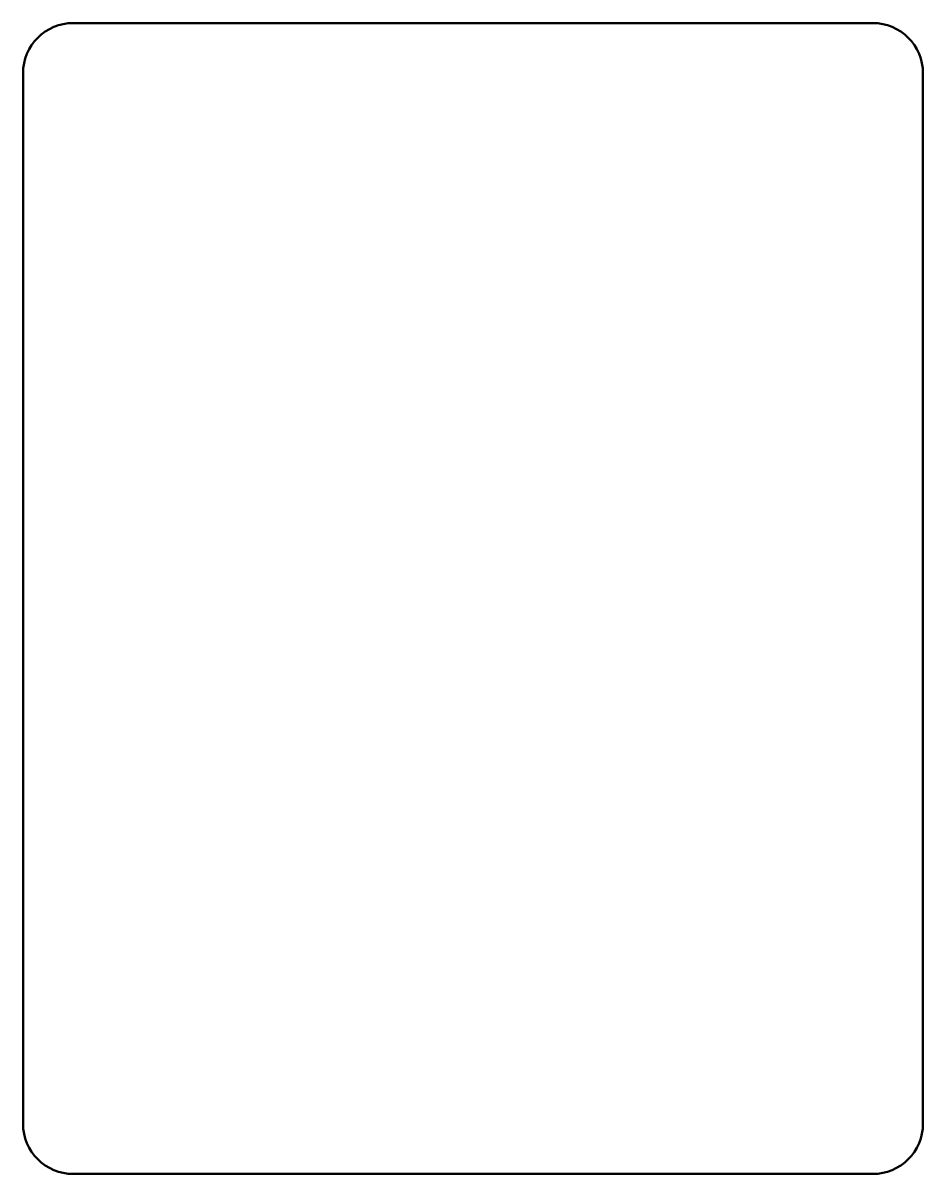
# Model space of a CAD drawing. Header units: millimetres. Extents: x 0 to 35.8, y 0 to 45.8.
import ezdxf

# ---------------------------------------------------------------- set-up
doc = ezdxf.new("R2010")
doc.units = ezdxf.units.MM
doc.layers.add('Visible (ANSI)', color=7, linetype='Continuous', lineweight=50)

# ---------------------------------------------------------------- blocks, each defined once
blk = doc.blocks.new('CA-SMT-01-TAPSRB02_Soldaduras reposabrazos_3_CA-SMT-01-TAPSRB02')
at = {"layer": 'Visible (ANSI)'}
for p, q in [((15.9, 22.9), (-15.9, 22.9)), ((-17.9, 20.9), (-17.9, -20.9)), ((17.9, -20.9), (17.9, 20.9)), ((-15.9, -22.9), (15.9, -22.9))]:
    blk.add_line(p, q, dxfattribs=at)
at = {"layer": 'Visible (ANSI)', "extrusion": (0, 0, -1)}
for centre, start, end in [((15.9, 20.9), 0, 90), ((-15.9, 20.9), 90, 180), ((15.9, -20.9), 270, 360), ((-15.9, -20.9), 180, 270)]:
    blk.add_arc(centre, 2, start, end, dxfattribs=at)

msp = doc.modelspace()

# ---------------------------------------------------------------- block references
msp.add_blockref('CA-SMT-01-TAPSRB02_Soldaduras reposabrazos_3_CA-SMT-01-TAPSRB02', (17.9, 22.9))

doc.saveas('drawing.dxf')
